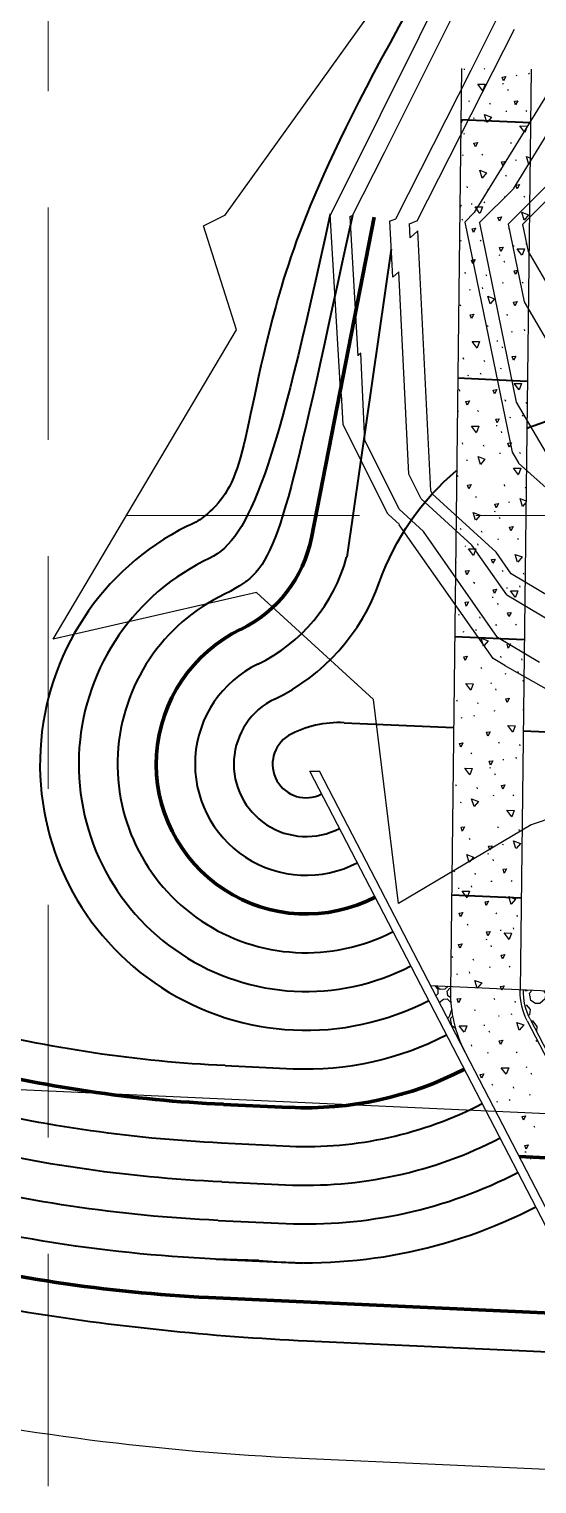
# Model space of a CAD drawing. Header units: feet. Extents: x 10084 to 13321, y 3329 to 8503.
# Drawn here: x 11862.7 to 11902, y 5356.9 to 5469.6 of the extents above; entities that cross this region are included whole.
import ezdxf

# ---------------------------------------------------------------- set-up
doc = ezdxf.new("R2010")
doc.units = ezdxf.units.FT
doc.header["$LTSCALE"] = 40
doc.header["$MEASUREMENT"] = 0
for name, pattern in [('( Dashdot )', [1.001, 0.5, -0.25, 0.001, -0.25]), ('DASHED', [0.75, 0.5, -0.25]), ('HIDDEN', [0.375, 0.25, -0.125])]:
    doc.linetypes.add(name, pattern=pattern)
for name, color, linetype in [('CONT-L', 55, 'Continuous'), ('CURB', 4, 'Continuous'), ('GRID', 254, 'DASHED'), ('Level 1', 7, 'Continuous'), ('ROW', 3, '( Dashdot )'), ('STORM', 2, 'Continuous')]:
    doc.layers.add(name, color=color, linetype=linetype)

msp = doc.modelspace()

# ---------------------------------------------------------------- linework, layer by layer
at = {"layer": 'CONT-L', "color": 5, "extrusion": (0.895265, -0.445535, 0), "elevation": 8210.65}
msp.add_lwpolyline([(10181.29, 547), (10201.74, 547)], dxfattribs=at)
at = {"layer": 'CONT-L', "color": 5}
for points, elevation in [([(11890.17, 5460.01), (11897.02, 5473.76)], 546), ([(11896.87, 5466.38), (11899.19, 5471.03)], 544), ([(11906.91, 5471.25), (11897.12, 5455.35)], 543), ([(11906.12, 5460.85), (11899.73, 5454.47)], 546), ([(11887.5, 5455.05), (11887.7, 5455.13)], 546), ([(11897.12, 5455.35), (11896.39, 5454.62)], 543), ([(11878.72, 5446.27), (11876.17, 5454.33)], 548), ([(11893.75, 5433.82), (11892.75, 5453.93)], 543), ([(11896.39, 5454.62), (11900.06, 5436.8)], 543), ([(11897.51, 5454.57), (11900.37, 5440.69)], 544), ([(11899.73, 5454.47), (11900.98, 5448.45)], 546), ([(11900.85, 5454.42), (11901.28, 5452.34)], 547), ([(11901.28, 5452.34), (11909.04, 5439.03)], 547), ([(11888.33, 5444.46), (11888.13, 5444.28)], 546), ([(11888.66, 5437.68), (11888.33, 5444.46)], 546), ([(11886.85, 5441.3), (11886.78, 5441.24)], 547), ([(11900.37, 5440.69), (11902.67, 5436.74)], 544), ([(11890.44, 5432), (11886.97, 5438.96)], 547), ([(11900.06, 5436.8), (11900.55, 5435.97)], 543), ([(11899.63, 5425.75), (11896.93, 5429.6)], 544), ([(11880.26, 5425.94), (11864.53, 5422.32)], 548), ([(11891.26, 5401.85), (11889.33, 5417.65)], 548), ([(11911.3, 5411.26), (11901.51, 5407.96)], 548), ([(11901.51, 5407.96), (11891.26, 5401.85)], 548)]:
    msp.add_lwpolyline(points, dxfattribs=dict(at, elevation=elevation))
at = {"layer": 'CONT-L', "color": 5, "extrusion": (0.812716, -0.58266, 0), "elevation": 6474.8}
msp.add_lwpolyline([(11354.21, 548), (11375.19, 548)], dxfattribs=at)
at = {"layer": 'CONT-L', "color": 5, "extrusion": (0.891943, -0.452147, 0)}
for points, elevation in [([(10242.56, 543), (10259.19, 543)], 8141.28), ([(10241.93, 544), (10254.83, 544)], 8139.73), ([(10240.65, 546), (10246.12, 546)], 8136.64), ([(10240.02, 547), (10241.77, 547)], 8135.09)]:
    msp.add_lwpolyline(points, dxfattribs=dict(at, elevation=elevation))
at = {"layer": 'CONT-L', "color": 5, "extrusion": (0.851448, -0.52444, 0), "elevation": 7270.36}
msp.add_lwpolyline([(10901.93, 544), (10887.4, 544)], dxfattribs=at)
at = {"layer": 'CONT-L', "color": 5, "extrusion": (0.706885, -0.707328, 0), "elevation": 4554.47}
msp.add_lwpolyline([(12285.15, 547), (12273.46, 547)], dxfattribs=at)
at = {"layer": 'CONT-L', "color": 5, "extrusion": (-0.706885, 0.707328, 0), "elevation": -4552}
msp.add_lwpolyline([(-12274.89, 544), (-12271.2, 544)], dxfattribs=at)
at = {"layer": 'CONT-L', "color": 5, "extrusion": (0.444894, -0.895583, 0), "elevation": 398.83}
msp.add_lwpolyline([(13062.7, 548), (13064.53, 548)], dxfattribs=at)
at = {"layer": 'CONT-L', "color": 5, "extrusion": (0.355961, -0.934501, 0)}
for points, elevation in [([(13049.3, 547), (13049.37, 547)], -866.98), ([(13053.4, 544), (13053.9, 544)], -864.83), ([(13054.76, 543), (13055.42, 543)], -864.11)]:
    msp.add_lwpolyline(points, dxfattribs=dict(at, elevation=elevation))
at = {"layer": 'CONT-L', "color": 5, "extrusion": (0.998314, 0.058047, 0)}
for points, elevation in [([(4742.07, 547), (4756.09, 547)], 12182.59), ([(4745.02, 546), (4755.81, 546)], 12184.11), ([(4750.94, 544), (4755.27, 544)], 12187.15), ([(4753.9, 543), (4755, 543)], 12188.67)]:
    msp.add_lwpolyline(points, dxfattribs=dict(at, elevation=elevation))
at = {"layer": 'CONT-L', "color": 5, "extrusion": (0.663716, -0.747984, 0)}
for points, elevation in [([(12515.46, 543), (12514.66, 543)], 3813.96), ([(12512.26, 544), (12511.64, 544)], 3815.35)]:
    msp.add_lwpolyline(points, dxfattribs=dict(at, elevation=elevation))
at = {"layer": 'CONT-L', "color": 5, "extrusion": (0.998785, 0.049281, 0)}
for points, elevation in [([(4842.45, 544), (4858.13, 544)], 12145.45), ([(4846.55, 547), (4848.89, 547)], 12140.56)]:
    msp.add_lwpolyline(points, dxfattribs=dict(at, elevation=elevation))
at = {"layer": 'CONT-L', "color": 5, "extrusion": (0.863678, 0.504043, 0), "elevation": 13024.87}
msp.add_lwpolyline([(-1292.89, 546), (-1304.69, 546)], dxfattribs=at)
at = {"layer": 'CONT-L', "color": 5, "extrusion": (0.860219, -0.509925, 0), "elevation": 7441.11}
msp.add_lwpolyline([(10714.4, 548), (10742.24, 548)], dxfattribs=at)
at = {"layer": 'CONT-L', "color": 5, "extrusion": (0.895015, 0.446036, 0)}
for points, elevation in [([(-441.87, 546), (-435.97, 546)], 13065.93), ([(-441.92, 544), (-439.78, 544)], 13067.82), ([(-441.94, 543), (-441.69, 543)], 13068.76)]:
    msp.add_lwpolyline(points, dxfattribs=dict(at, elevation=elevation))
at = {"layer": 'CONT-L', "color": 5, "extrusion": (-0.666627, -0.745391, 0), "elevation": -11985.15}
msp.add_lwpolyline([(5246.8, 543), (5262.42, 543)], dxfattribs=at)
at = {"layer": 'CONT-L', "color": 5, "extrusion": (-0.674784, -0.738015, 0)}
for points, elevation in [([(5118.05, 543), (5111.35, 543)], -12035.86), ([(5111.09, 547), (5109.9, 547)], -12032.38)]:
    msp.add_lwpolyline(points, dxfattribs=dict(at, elevation=elevation))
at = {"layer": 'CONT-L', "color": 5, "extrusion": (0.674784, 0.738015, 0)}
for points, elevation in [([(-5116.31, 544), (-5110.98, 544)], 12034.99), ([(-5112.83, 546), (-5110.26, 546)], 12033.25)]:
    msp.add_lwpolyline(points, dxfattribs=dict(at, elevation=elevation))
at = {"layer": 'CONT-L', "color": 5, "extrusion": (0.81937, 0.573264, 0)}
for points, elevation in [([(-2379.36, 547), (-2366.71, 547)], 12856.9), ([(-2378.22, 546), (-2368.21, 546)], 12858.13), ([(-2374.79, 543), (-2372.74, 543)], 12861.82)]:
    msp.add_lwpolyline(points, dxfattribs=dict(at, elevation=elevation))
at = {"layer": 'CONT-L', "color": 5, "extrusion": (0.511394, 0.859347, 0)}
for points, elevation in [([(-7462.67, 543), (-7450.68, 543)], 10749.58), ([(-7456.07, 546), (-7452.28, 546)], 10744.81)]:
    msp.add_lwpolyline(points, dxfattribs=dict(at, elevation=elevation))
at = {"layer": 'CONT-L', "color": 5, "extrusion": (-0.674401, -0.738366, 0), "elevation": -12018.38}
msp.add_lwpolyline([(5125, 548), (5112.72, 548)], dxfattribs=at)
at = {"layer": 'CONT-L', "color": 5, "extrusion": (-0.511394, -0.859347, 0)}
for points, elevation in [([(7460.47, 544), (7451.21, 544)], -10747.99), ([(7453.87, 547), (7452.82, 547)], -10743.22)]:
    msp.add_lwpolyline(points, dxfattribs=dict(at, elevation=elevation))
at = {"layer": 'CONT-L', "color": 5, "extrusion": (-0.492056, -0.870563, 0), "elevation": -10573.92}
msp.add_lwpolyline([(7702.19, 547), (7692.15, 547)], dxfattribs=at)
at = {"layer": 'CURB', "color": 7}
msp.add_line((11883.76, 5358.92), (11917.82, 5357.38), dxfattribs=at)
msp.add_arc((11892.83, 5558.72), 200, 248.5323, 267.4031, dxfattribs=at)
at = {"layer": 'GRID', "color": 252, "linetype": 'HIDDEN', "lineweight": 0, "ltscale": 1.8}
for p, q in [((11864.14, 3736.75), (11864.14, 8418.16)), ((10169.24, 5431.9), (13236.21, 5431.9))]:
    msp.add_line(p, q, dxfattribs=at)
at = {"layer": 'Level 1', "color": 5, "linetype": 'Continuous', "lineweight": 40}
for p, q in [((11896.07, 5462.56), (11901.46, 5462.32)), ((11890.69, 5452.52), (11887.25, 5428.67)), ((11895.83, 5442.55), (11901.22, 5442.31)), ((11895.59, 5422.54), (11900.98, 5422.3)), ((11887.06, 5415.86), (11895.51, 5415.48)), ((11900.9, 5415.23), (11939.72, 5413.47)), ((11895.36, 5402.53), (11900.74, 5402.29)), ((11877.83, 5389.31), (11883.11, 5389.07)), ((11877.56, 5383.32), (11882.84, 5383.08)), ((11877.58, 5380.31), (11882.51, 5380.09)), ((11877.29, 5377.32), (11882.55, 5377.08)), ((11877.15, 5374.33), (11883.86, 5374.02)), ((11884.18, 5368), (11918.24, 5366.46))]:
    msp.add_line(p, q, dxfattribs=at)
at = {"layer": 'Level 1', "color": 5, "linetype": 'Continuous', "lineweight": 70}
for p, q in [((11884.52, 5430.17), (11889.37, 5455)), ((11877.7, 5386.31), (11882.81, 5386.08)), ((11900.59, 5382.27), (11906.58, 5382)), ((11876.54, 5371.35), (11918.37, 5369.45))]:
    msp.add_line(p, q, dxfattribs=at)
at = {"layer": 'Level 1', "color": 5, "linetype": 'Continuous', "lineweight": 40, "extrusion": (0, 0, -1)}
for centre, radius, start, end in [((-11908.65, 5420.11), 20, 68.0463, 92.5962), ((-11908.65, 5420.11), 20, 19.4389, 49.8102), ((-11882.37, 5489.21), 100, 272.5971, 284.326), ((-11882.37, 5489.21), 106, 272.5971, 284.326), ((-11882.37, 5489.21), 109, 272.5178, 284.326), ((-11882.37, 5489.21), 112, 272.5969, 284.326), ((-11882.37, 5489.21), 115, 270.9534, 284.326)]:
    msp.add_arc(centre, radius, start, end, dxfattribs=at)
at = {"layer": 'Level 1', "color": 5, "linetype": 'Continuous', "lineweight": 40}
for centre, radius, start, end in [((11884.11, 5412.65), 20.6, 116.558, 297.4032), ((11884.11, 5412.65), 17.6, 115.0525, 297.4032), ((11874.7, 5432.09), 13, 295.8105, 344.7566), ((11874.7, 5432.09), 16, 295.8105, 340.5611), ((11884.11, 5412.65), 14.6, 113.716, 297.4032), ((11884.11, 5412.65), 8.6, 115.8105, 297.4032), ((11884.11, 5412.65), 5.6, 115.8105, 297.4032), ((11886.68, 5407.68), 8.19, 87.4036, 118.7086), ((11884.11, 5412.65), 2.6, 121.5232, 297.4032), ((11884.11, 5412.65), 23.6, 267.5849, 297.4032), ((11884.11, 5412.65), 29.6, 267.5341, 297.4032), ((11884.11, 5412.65), 32.6, 267.19, 297.4032), ((11884.11, 5412.65), 35.6, 267.497, 297.4032), ((11884.11, 5412.65), 38.6, 264.5636, 297.4032), ((11892.83, 5558.72), 190.91, 260.6563, 267.4031)]:
    msp.add_arc(centre, radius, start, end, dxfattribs=at)
at = {"layer": 'Level 1', "color": 5, "linetype": 'Continuous', "lineweight": 70}
for centre, radius, start, end in [((11874.7, 5432.09), 10, 295.8105, 348.9424), ((11884.11, 5412.65), 11.6, 115.8105, 297.4032), ((11884.11, 5412.65), 26.6, 267.2031, 297.4032)]:
    msp.add_arc(centre, radius, start, end, dxfattribs=at)
at = {"layer": 'Level 1', "color": 5, "linetype": 'Continuous', "lineweight": 70, "extrusion": (0, 0, -1)}
for radius, start in [(103, 272.5971), (118, 272.8297)]:
    msp.add_arc((-11882.37, 5489.21), radius, start, 284.326, dxfattribs=at)
at = {"layer": 'Level 1', "color": 5, "linetype": 'Continuous', "lineweight": 40}
for points, knots in [([(11895.28, 5476.72), (11885.69, 5460.47), (11880.79, 5446.48), (11879.21, 5435.09), (11877.24, 5432.54), (11875.62, 5431.37), (11874.9, 5431.07)], [0, 0, 0, 0, 0.307327, 0.614654, 0.92198, 1, 1, 1, 1]), ([(11887.7, 5455.13), (11883.25, 5434.97), (11882.2, 5428.76), (11879.47, 5426.8), (11878.24, 5426.01)], [0, 0, 0, 0, 0.993759, 1, 1, 1, 1])]:
    msp.add_open_spline(points, degree=3, knots=knots, dxfattribs=at)
msp.add_open_spline([(11885.97, 5455.23), (11881.73, 5435.54), (11879.79, 5430.18), (11876.66, 5428.59)], degree=3, dxfattribs=at)
at = {"layer": 'ROW', "color": 7, "linetype": 'Continuous'}
msp.add_line((11941.66, 5383.82), (11706.75, 5394.48), dxfattribs=at)
at = {"layer": 'STORM', "color": 5}
for p, q in [((11896.12, 5466.52), (11895.27, 5395.1)), ((11896.31, 5466.47), (11896.39, 5466.46)), ((11897.88, 5466.5), (11897.94, 5466.45)), ((11901.51, 5466.45), (11900.66, 5395.13)), ((11899.3, 5465.36), (11899.38, 5465.35)), ((11900.34, 5466), (11900.41, 5465.98)), ((11901.39, 5466.06), (11901.35, 5466.16)), ((11896.75, 5463.92), (11896.71, 5464.02)), ((11899.76, 5464.79), (11899.72, 5464.89)), ((11898.37, 5463.72), (11898.33, 5463.83)), ((11899.56, 5463.22), (11899.64, 5463.21)), ((11901.11, 5463.26), (11901.19, 5463.2)), ((11897.02, 5462.68), (11897.1, 5462.67)), ((11896.36, 5461.39), (11896.33, 5461.49)), ((11899.99, 5460.67), (11899.95, 5460.77)), ((11896.17, 5459.83), (11896.25, 5459.81)), ((11897.71, 5459.87), (11897.79, 5459.81)), ((11900.27, 5459.44), (11900.35, 5459.42)), ((11899.16, 5458.72), (11899.23, 5458.7)), ((11896.6, 5457.28), (11896.56, 5457.38)), ((11898.22, 5457.08), (11898.19, 5457.18)), ((11899.61, 5458.14), (11899.57, 5458.24)), ((11897.93, 5456.1), (11897.89, 5456.2)), ((11899.42, 5456.58), (11899.5, 5456.57)), ((11900.96, 5456.62), (11901.04, 5456.56)), ((11896.88, 5456.04), (11896.96, 5456.03)), ((11896.22, 5454.75), (11896.18, 5454.85)), ((11899.85, 5454.03), (11899.81, 5454.13)), ((11896.02, 5453.19), (11896.1, 5453.17)), ((11897.57, 5453.23), (11897.65, 5453.16)), ((11900.13, 5452.79), (11900.2, 5452.78)), ((11901.18, 5452.85), (11901.14, 5452.96)), ((11899.01, 5452.08), (11899.09, 5452.06)), ((11899.47, 5451.5), (11899.43, 5451.6)), ((11896.45, 5450.64), (11896.42, 5450.74)), ((11898.08, 5450.44), (11898.04, 5450.54)), ((11896.73, 5449.4), (11896.81, 5449.38)), ((11897.79, 5449.46), (11897.75, 5449.56)), ((11899.27, 5449.94), (11899.35, 5449.92)), ((11900.82, 5449.98), (11900.9, 5449.92)), ((11896.07, 5448.11), (11896.03, 5448.21)), ((11899.7, 5447.39), (11899.66, 5447.49)), ((11895.88, 5446.54), (11895.96, 5446.53)), ((11898.19, 5446.52), (11898.15, 5446.62)), ((11899.98, 5446.15), (11900.06, 5446.13)), ((11901.04, 5446.21), (11901, 5446.31)), ((11898.86, 5445.43), (11898.94, 5445.42)), ((11899.32, 5444.86), (11899.28, 5444.96)), ((11896.31, 5443.99), (11896.27, 5444.1)), ((11897.93, 5443.8), (11897.89, 5443.9)), ((11896.59, 5442.76), (11896.66, 5442.74)), ((11897.64, 5442.82), (11897.6, 5442.92)), ((11899.13, 5443.3), (11899.2, 5443.28)), ((11896.01, 5441.54), (11895.97, 5441.65)), ((11899.56, 5440.74), (11899.52, 5440.85)), ((11901.18, 5440.55), (11901.14, 5440.65)), ((11895.81, 5439.98), (11895.89, 5439.97)), ((11897.36, 5440.02), (11897.44, 5439.96)), ((11899.83, 5439.51), (11899.91, 5439.49)), ((11900.89, 5439.57), (11900.85, 5439.67)), ((11898.8, 5438.87), (11898.88, 5438.86)), ((11899.26, 5438.3), (11899.22, 5438.4)), ((11896.24, 5437.43), (11896.2, 5437.53)), ((11897.87, 5437.24), (11897.83, 5437.34)), ((11896.52, 5436.19), (11896.6, 5436.18)), ((11899.06, 5436.73), (11899.14, 5436.72)), ((11900.61, 5436.77), (11900.69, 5436.71)), ((11895.86, 5434.9), (11895.82, 5435)), ((11899.49, 5434.18), (11899.45, 5434.29)), ((11901.12, 5433.99), (11901.08, 5434.09)), ((11895.72, 5433.33), (11895.75, 5433.32)), ((11897.21, 5433.38), (11897.29, 5433.32)), ((11899.77, 5432.95), (11899.85, 5432.93)), ((11898.65, 5432.23), (11898.73, 5432.21)), ((11899.11, 5431.65), (11899.07, 5431.76)), ((11896.1, 5430.79), (11896.06, 5430.89)), ((11897.72, 5430.59), (11897.68, 5430.69)), ((11896.38, 5429.55), (11896.45, 5429.54)), ((11897.43, 5429.61), (11897.39, 5429.71)), ((11898.92, 5430.09), (11898.99, 5430.08)), ((11900.46, 5430.13), (11900.54, 5430.07)), ((11895.72, 5428.26), (11895.68, 5428.36)), ((11899.35, 5427.54), (11899.31, 5427.64)), ((11900.97, 5427.34), (11900.93, 5427.45)), ((11897.07, 5426.74), (11897.15, 5426.67)), ((11899.62, 5426.3), (11899.7, 5426.29)), ((11900.68, 5426.36), (11900.64, 5426.47)), ((11898.51, 5425.59), (11898.59, 5425.57)), ((11898.97, 5425.01), (11898.93, 5425.11)), ((11895.95, 5424.15), (11895.91, 5424.25)), ((11897.58, 5423.95), (11897.54, 5424.05)), ((11898.77, 5423.45), (11898.85, 5423.43)), ((11900.32, 5423.49), (11900.39, 5423.43)), ((11896.23, 5422.91), (11896.31, 5422.89)), ((11897.29, 5422.97), (11897.25, 5423.07)), ((11897.69, 5420.03), (11897.65, 5420.13)), ((11899.2, 5420.9), (11899.16, 5421)), ((11900.83, 5420.7), (11900.79, 5420.8)), ((11898.36, 5418.94), (11898.44, 5418.93)), ((11899.48, 5419.66), (11899.56, 5419.65)), ((11900.53, 5419.72), (11900.5, 5419.82)), ((11898.82, 5418.37), (11898.78, 5418.47)), ((11895.81, 5417.5), (11895.77, 5417.61)), ((11897.43, 5417.31), (11897.39, 5417.41)), ((11898.62, 5416.81), (11898.7, 5416.79)), ((11900.92, 5416.83), (11900.9, 5416.88)), ((11896.08, 5416.27), (11896.16, 5416.25)), ((11897.14, 5416.33), (11897.1, 5416.43)), ((11895.51, 5415.05), (11895.5, 5415.06)), ((11896.86, 5413.53), (11896.94, 5413.47)), ((11899.06, 5414.25), (11899.02, 5414.36)), ((11900.68, 5414.06), (11900.64, 5414.16)), ((11906.26, 5369.91), (11884.38, 5412.12)), ((11898.3, 5412.38), (11898.38, 5412.37)), ((11899.33, 5413.02), (11899.41, 5413)), ((11900.39, 5413.08), (11900.35, 5413.18)), ((11907.01, 5369.88), (11885.13, 5412.1)), ((11895.74, 5410.94), (11895.7, 5411.04)), ((11898.76, 5411.81), (11898.72, 5411.91)), ((11897.37, 5410.75), (11897.33, 5410.85)), ((11898.56, 5410.24), (11898.64, 5410.23)), ((11900.11, 5410.28), (11900.18, 5410.22)), ((11896.02, 5409.7), (11896.1, 5409.69)), ((11898.99, 5407.69), (11898.95, 5407.8)), ((11896.71, 5406.89), (11896.79, 5406.83)), ((11900.62, 5407.5), (11900.58, 5407.6)), ((11898.15, 5405.74), (11898.23, 5405.72)), ((11899.27, 5406.46), (11899.35, 5406.44)), ((11895.6, 5404.3), (11895.56, 5404.4)), ((11898.61, 5405.16), (11898.57, 5405.27)), ((11896.93, 5403.12), (11896.89, 5403.22)), ((11897.22, 5404.1), (11897.18, 5404.2)), ((11898.41, 5403.6), (11898.49, 5403.59)), ((11899.96, 5403.64), (11900.04, 5403.58)), ((11895.87, 5403.06), (11895.95, 5403.05)), ((11898.85, 5401.05), (11898.81, 5401.15)), ((11900.47, 5400.85), (11900.43, 5400.96)), ((11896.57, 5400.25), (11896.64, 5400.19)), ((11899.12, 5399.81), (11899.2, 5399.8)), ((11900.18, 5399.87), (11900.14, 5399.98)), ((11898.01, 5399.1), (11898.09, 5399.08)), ((11898.46, 5398.52), (11898.43, 5398.62)), ((11895.45, 5397.66), (11895.41, 5397.76)), ((11897.08, 5397.46), (11897.04, 5397.56)), ((11895.73, 5396.42), (11895.81, 5396.4)), ((11896.78, 5396.48), (11896.75, 5396.58)), ((11898.27, 5396.96), (11898.35, 5396.94)), ((11899.81, 5397), (11899.89, 5396.94)), ((11898.7, 5394.41), (11898.66, 5394.51)), ((11900.32, 5394.21), (11900.29, 5394.31)), ((11897.19, 5393.54), (11897.15, 5393.64)), ((11898.98, 5393.17), (11899.05, 5393.16)), ((11900.03, 5393.23), (11899.99, 5393.33)), ((11897.86, 5392.45), (11897.94, 5392.44)), ((11898.32, 5391.88), (11898.28, 5391.98)), ((11901.22, 5392.77), (11906.56, 5382.46)), ((11901.44, 5392.91), (11906.79, 5382.58)), ((11896.93, 5390.82), (11896.89, 5390.92)), ((11901.95, 5391.16), (11901.91, 5391.26)), ((11898.12, 5390.32), (11898.2, 5390.3)), ((11900.43, 5390.29), (11900.39, 5390.39)), ((11901.11, 5389.21), (11901.19, 5389.19)), ((11901.57, 5388.63), (11901.53, 5388.73)), ((11898.55, 5387.77), (11898.51, 5387.87)), ((11900.18, 5387.57), (11900.14, 5387.67)), ((11898.83, 5386.53), (11898.91, 5386.51)), ((11899.89, 5386.59), (11899.85, 5386.69)), ((11901.37, 5387.07), (11901.45, 5387.05)), ((11901.8, 5384.52), (11901.76, 5384.62)), ((11901.04, 5382.64), (11901.12, 5382.63)), ((11901.5, 5382.07), (11901.46, 5382.17))]:
    msp.add_line(p, q, dxfattribs=at)
at = {"layer": 'STORM', "color": 5, "flags": 128}
for points in [[(11897.78, 5464.79), (11897.4, 5465.31), (11897.97, 5465.3), (11897.79, 5464.8)], [(11899.38, 5465.55), (11899.28, 5465.85), (11899.56, 5465.88), (11899.38, 5465.55)], [(11900.32, 5463.69), (11900.22, 5463.98), (11900.49, 5464.02), (11900.32, 5463.69)], [(11898.1, 5462.34), (11897.91, 5462.95), (11898.44, 5462.75), (11898.11, 5462.35)], [(11896.07, 5462.55), (11896.24, 5462.57), (11896.07, 5462.24)], [(11896.07, 5462.24), (11896.07, 5462.25)], [(11901.03, 5461.55), (11900.64, 5462.06), (11901.22, 5462.05), (11901.03, 5461.56)], [(11897.2, 5460.45), (11897.09, 5460.74), (11897.37, 5460.78), (11897.2, 5460.45)], [(11901.35, 5459.09), (11901.16, 5459.7), (11901.42, 5459.6)], [(11897.73, 5458.02), (11897.54, 5458.63), (11898.07, 5458.43), (11897.73, 5458.03)], [(11899.32, 5458.99), (11899.22, 5459.28), (11899.49, 5459.32), (11899.32, 5458.99)], [(11901.42, 5459.18), (11901.35, 5459.1)], [(11900.44, 5457.2), (11900.34, 5457.49), (11900.62, 5457.53), (11900.44, 5457.2)], [(11895.99, 5455.91), (11896.1, 5455.93), (11895.99, 5455.72)], [(11897.56, 5455.29), (11897.18, 5455.8), (11897.75, 5455.8), (11897.57, 5455.3)], [(11899.06, 5454.69), (11898.95, 5454.98), (11899.23, 5455.02), (11899.06, 5454.69)], [(11900.97, 5454.77), (11900.79, 5455.38), (11901.32, 5455.18), (11900.98, 5454.78)], [(11897.05, 5453.81), (11896.95, 5454.1), (11897.22, 5454.14), (11897.05, 5453.81)], [(11899.17, 5452.35), (11899.07, 5452.64), (11899.35, 5452.68), (11899.17, 5452.35)], [(11897, 5451.38), (11896.9, 5451.67), (11897.18, 5451.71), (11897, 5451.38)], [(11900.81, 5452.05), (11900.43, 5452.56), (11901, 5452.55), (11900.82, 5452.06)], [(11900.3, 5450.56), (11900.2, 5450.85), (11900.47, 5450.89), (11900.3, 5450.56)], [(11898.35, 5448.28), (11898.16, 5448.89), (11898.69, 5448.69), (11898.35, 5448.28)], [(11900.25, 5448.13), (11900.15, 5448.42), (11900.43, 5448.46), (11900.25, 5448.13)], [(11896.91, 5447.16), (11896.8, 5447.45), (11897.08, 5447.49), (11896.91, 5447.16)], [(11897.34, 5444.87), (11896.96, 5445.38), (11897.53, 5445.37), (11897.35, 5444.88)], [(11900.15, 5443.92), (11900.05, 5444.21), (11900.33, 5444.25), (11900.15, 5443.92)], [(11898.68, 5441.32), (11898.57, 5441.61), (11898.85, 5441.65), (11898.68, 5441.32)], [(11900.59, 5441.62), (11900.21, 5442.13), (11900.78, 5442.12), (11900.6, 5441.63)], [(11896.57, 5440.45), (11896.47, 5440.74), (11896.74, 5440.78), (11896.57, 5440.45)], [(11898.88, 5439.07), (11898.78, 5439.36), (11899.05, 5439.39), (11898.88, 5439.07)], [(11897.28, 5438.31), (11896.89, 5438.82), (11897.47, 5438.81), (11897.28, 5438.32)], [(11899.82, 5437.2), (11899.72, 5437.49), (11899.99, 5437.53), (11899.82, 5437.2)], [(11897.6, 5435.85), (11897.41, 5436.46), (11897.94, 5436.26), (11897.6, 5435.86)], [(11900.53, 5435.06), (11900.14, 5435.57), (11900.71, 5435.56), (11900.53, 5435.07)], [(11896.69, 5433.96), (11896.59, 5434.25), (11896.87, 5434.29), (11896.69, 5433.96)], [(11898.82, 5432.5), (11898.72, 5432.79), (11898.99, 5432.83), (11898.82, 5432.5)], [(11900.85, 5432.6), (11900.66, 5433.21), (11901.11, 5433.04)], [(11901.11, 5432.91), (11900.85, 5432.61)], [(11897.22, 5431.53), (11897.04, 5432.14), (11897.57, 5431.94), (11897.23, 5431.54)], [(11899.94, 5430.71), (11899.84, 5431), (11900.12, 5431.04), (11899.94, 5430.71)], [(11897.06, 5428.8), (11896.68, 5429.32), (11897.25, 5429.31), (11897.07, 5428.81)], [(11898.55, 5428.2), (11898.45, 5428.49), (11898.73, 5428.53), (11898.55, 5428.2)], [(11900.47, 5428.28), (11900.28, 5428.89), (11900.82, 5428.69), (11900.48, 5428.29)], [(11896.55, 5427.32), (11896.45, 5427.61), (11896.72, 5427.65), (11896.55, 5427.32)], [(11898.67, 5425.86), (11898.57, 5426.15), (11898.84, 5426.19), (11898.67, 5425.86)], [(11900.31, 5425.56), (11899.92, 5426.07), (11900.5, 5426.06), (11900.32, 5425.57)], [(11896.5, 5424.89), (11896.4, 5425.18), (11896.68, 5425.22), (11896.5, 5424.89)], [(11899.8, 5424.07), (11899.7, 5424.36), (11899.97, 5424.4), (11899.8, 5424.07)], [(11897.84, 5421.79), (11897.66, 5422.4), (11898.19, 5422.2), (11897.85, 5421.8)], [(11899.75, 5421.64), (11899.65, 5421.93), (11899.92, 5421.97), (11899.75, 5421.64)], [(11896.4, 5420.67), (11896.3, 5420.96), (11896.58, 5421), (11896.4, 5420.67)], [(11896.84, 5418.38), (11896.46, 5418.89), (11897.03, 5418.88), (11896.85, 5418.39)], [(11900.94, 5419.03), (11900.9, 5419.15), (11900.94, 5419.14)], [(11899.65, 5417.43), (11899.55, 5417.72), (11899.82, 5417.76), (11899.65, 5417.43)], [(11900.09, 5415.13), (11899.71, 5415.64), (11900.28, 5415.63), (11900.1, 5415.14)], [(11898.17, 5414.83), (11898.07, 5415.12), (11898.35, 5415.16), (11898.17, 5414.83)], [(11896.07, 5413.96), (11895.97, 5414.25), (11896.24, 5414.29), (11896.07, 5413.96)], [(11884.38, 5412.12), (11885.13, 5412.1)], [(11896.78, 5411.82), (11896.39, 5412.33), (11896.96, 5412.32), (11896.78, 5411.83)], [(11898.38, 5412.58), (11898.28, 5412.87), (11898.55, 5412.9), (11898.38, 5412.58)], [(11899.32, 5410.71), (11899.22, 5411.01), (11899.49, 5411.04), (11899.32, 5410.71)], [(11897.1, 5409.36), (11896.91, 5409.97), (11897.44, 5409.77), (11897.1, 5409.37)], [(11900.03, 5408.57), (11899.64, 5409.08), (11900.21, 5409.07), (11900.03, 5408.58)], [(11896.19, 5407.47), (11896.09, 5407.76), (11896.37, 5407.8), (11896.19, 5407.47)], [(11900.34, 5406.11), (11900.16, 5406.72), (11900.69, 5406.52), (11900.35, 5406.12)], [(11896.72, 5405.04), (11896.53, 5405.65), (11897.07, 5405.45), (11896.73, 5405.05)], [(11898.32, 5406.01), (11898.21, 5406.3), (11898.49, 5406.34), (11898.32, 5406.01)], [(11899.44, 5404.22), (11899.34, 5404.51), (11899.61, 5404.55), (11899.44, 5404.22)], [(11896.56, 5402.31), (11896.17, 5402.83), (11896.75, 5402.82), (11896.57, 5402.32)], [(11898.05, 5401.71), (11897.95, 5402), (11898.23, 5402.04), (11898.05, 5401.71)], [(11899.97, 5401.79), (11899.78, 5402.4), (11900.32, 5402.2), (11899.98, 5401.8)], [(11896.05, 5400.83), (11895.95, 5401.12), (11896.22, 5401.16), (11896.05, 5400.83)], [(11896, 5398.4), (11895.9, 5398.69), (11896.17, 5398.73), (11896, 5398.4)], [(11898.17, 5399.37), (11898.07, 5399.66), (11898.34, 5399.7), (11898.17, 5399.37)], [(11899.81, 5399.07), (11899.42, 5399.58), (11899.99, 5399.57), (11899.81, 5399.08)], [(11899.3, 5397.58), (11899.19, 5397.87), (11899.47, 5397.91), (11899.3, 5397.58)], [(11893.73, 5395.51), (11941.62, 5393.34)], [(11894.06, 5395.49), (11894.29, 5395.22), (11894.3, 5394.88), (11894.13, 5394.72)], [(11894.13, 5395.45), (11894.12, 5395.49)], [(11895.09, 5395.45), (11894.83, 5395.22), (11894.48, 5395.21), (11894.13, 5395.45)], [(11895.07, 5394.72), (11895.01, 5395.07), (11895.22, 5395.31), (11895.27, 5395.31)], [(11897.34, 5395.3), (11897.15, 5395.91), (11897.69, 5395.71), (11897.35, 5395.31)], [(11899.25, 5395.15), (11899.15, 5395.44), (11899.42, 5395.48), (11899.25, 5395.15)], [(11894.41, 5394.19), (11894.73, 5394.46), (11895.03, 5394.47), (11895.3, 5394.2), (11895.33, 5393.9)], [(11895.28, 5394.58), (11895.07, 5394.72)], [(11895.9, 5394.18), (11895.8, 5394.48), (11896.07, 5394.51), (11895.9, 5394.18)], [(11901.21, 5395.17), (11901.15, 5395.11), (11901.03, 5395.09)], [(11901.5, 5394.36), (11901.4, 5394.93), (11901.59, 5395.15)], [(11902.47, 5395.11), (11902.64, 5394.9), (11902.6, 5394.47), (11902.2, 5394.13), (11901.85, 5394.12), (11901.5, 5394.36)], [(11895.36, 5393.64), (11895.18, 5393.1), (11895.05, 5392.96)], [(11895.38, 5392.38), (11895.28, 5392.96), (11895.45, 5393.14)], [(11901.13, 5394.02), (11901.43, 5393.66), (11901.39, 5393.23), (11901.37, 5393.22)], [(11895.67, 5392.18), (11895.38, 5392.38)], [(11896.34, 5391.89), (11895.96, 5392.4), (11896.53, 5392.39), (11896.35, 5391.9)], [(11900.59, 5392.05), (11900.4, 5392.66), (11900.94, 5392.46), (11900.6, 5392.06)], [(11901.53, 5392.77), (11901.62, 5392.77), (11901.96, 5392.35), (11901.93, 5391.97)], [(11899.15, 5390.94), (11899.05, 5391.23), (11899.32, 5391.27), (11899.15, 5390.94)], [(11897.67, 5388.34), (11897.57, 5388.63), (11897.85, 5388.67), (11897.67, 5388.34)], [(11899.59, 5388.64), (11899.2, 5389.15), (11899.78, 5389.14), (11899.59, 5388.65)], [(11900.92, 5385.09), (11900.82, 5385.38), (11901.09, 5385.42), (11900.92, 5385.09)], [(11901.13, 5382.84), (11901.03, 5383.13), (11901.3, 5383.17), (11901.13, 5382.84)]]:
    msp.add_lwpolyline(points, dxfattribs=at)
at = {"layer": 'STORM', "color": 5}
msp.add_arc((11905.27, 5394.98), 10, 179.3183, 207.403, dxfattribs=at)
at = {"layer": 'STORM', "color": 5, "extrusion": (0, 0, -1)}
for radius, start, end in [(5, 332.597, 0.6817), (4.74, 332.8324, 1.3372)]:
    msp.add_arc((-11905.66, 5395.07), radius, start, end, dxfattribs=at)

doc.saveas('drawing.dxf')
